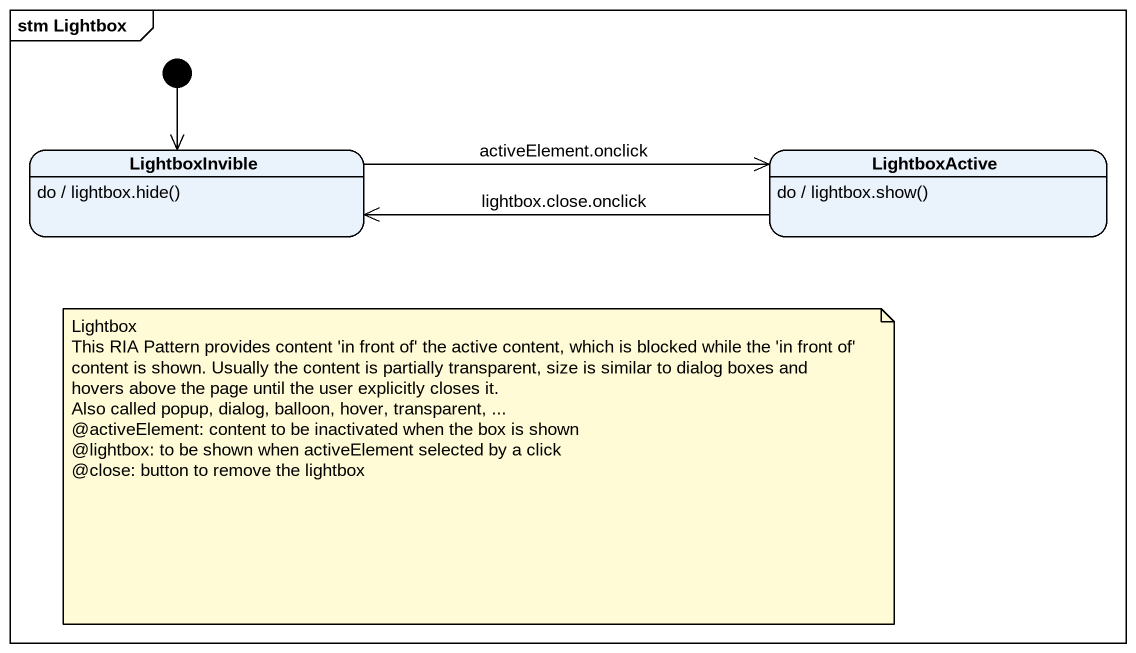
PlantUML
@startuml
mainframe stm Lightbox
hide empty description
state LightboxInvible
LightboxInvible : do / lightbox.hide()
state LightboxActive
LightboxActive : do / lightbox.show()
[*] --> LightboxInvible
LightboxInvible -right-> LightboxActive : activeElement.onclick
LightboxActive -left-> LightboxInvible : lightbox.close.onclick
note as N1
  Lightbox
  This RIA Pattern provides content 'in front of' the active content, which is blocked while the 'in front of' content is shown. Usually the content is partially transparent, size is similar to dialog boxes and hovers above the page until the user explicitly closes it.
  Also called popup, dialog, balloon, hover, transparent, ...
  ~@activeElement: content to be inactivated when the box is shown
  ~@lightbox: to be shown when activeElement selected by a click
  ~@close: button to remove the lightbox
end note
@enduml
